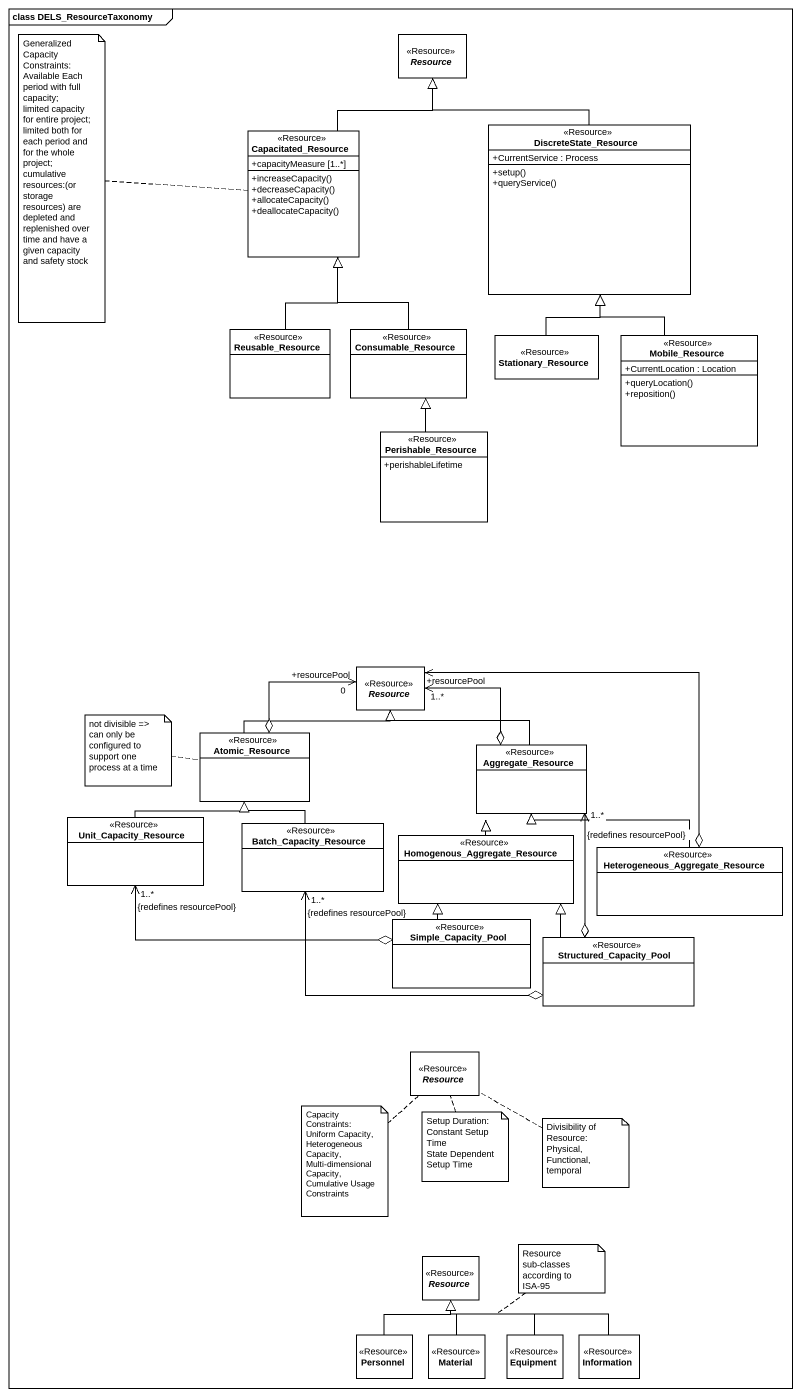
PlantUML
@startuml
mainframe class DELS_ResourceTaxonomy
hide circle
hide empty members
skinparam classAttributeIconSize 0
abstract class Resource <<Resource>>
class Capacitated_Resource <<Resource>> {
  +capacityMeasure [1..*]
  +increaseCapacity()
  +decreaseCapacity()
  +allocateCapacity()
  +deallocateCapacity()
}
class DiscreteState_Resource <<Resource>> {
  +CurrentService : Process
  +setup()
  +queryService()
}
class Reusable_Resource <<Resource>>
class Consumable_Resource <<Resource>>
class Stationary_Resource <<Resource>>
class Mobile_Resource <<Resource>> {
  +CurrentLocation : Location
  +queryLocation()
  +reposition()
}
class Perishable_Resource <<Resource>> {
  +perishableLifetime
}
abstract class "Resource" as Resource_2 <<Resource>>
class Atomic_Resource <<Resource>>
class Aggregate_Resource <<Resource>>
class Unit_Capacity_Resource <<Resource>>
class Batch_Capacity_Resource <<Resource>>
class "Homogenous_Aggregate_Resource" as Homogenous_Aggregate <<Resource>>
class "Heterogeneous_Aggregate_Resource" as Heterogeneous_Aggregate <<Resource>>
class Simple_Capacity_Pool <<Resource>>
class Structured_Capacity_Pool <<Resource>>
abstract class "Resource" as Resource_3 <<Resource>>
abstract class "Resource" as Resource_4 <<Resource>>
class Personnel <<Resource>>
class Material <<Resource>>
class Equipment <<Resource>>
class Information <<Resource>>
Capacitated_Resource -up-|> Resource
DiscreteState_Resource -up-|> Resource
Reusable_Resource -up-|> Capacitated_Resource
Consumable_Resource -up-|> Capacitated_Resource
Stationary_Resource -up-|> DiscreteState_Resource
Mobile_Resource -up-|> DiscreteState_Resource
Perishable_Resource -up-|> Consumable_Resource
Atomic_Resource -right-|> Resource_2
Atomic_Resource o-right-> "0\n+resourcePool" Resource_2
Aggregate_Resource -up-|> Resource_2
Aggregate_Resource o-up-> "1..*\n+resourcePool" Resource_2
Aggregate_Resource "1..*\n{redefines resourcePool}" <--o Structured_Capacity_Pool
Unit_Capacity_Resource -up-|> Atomic_Resource
Unit_Capacity_Resource "1..*\n{redefines resourcePool}" <-right-o Simple_Capacity_Pool
Batch_Capacity_Resource -up-|> Atomic_Resource
Batch_Capacity_Resource "1..*\n{redefines resourcePool}" <-right-o Structured_Capacity_Pool
Homogenous_Aggregate -up-|> Aggregate_Resource
Heterogeneous_Aggregate o-up-> Resource_2
Heterogeneous_Aggregate -up-|> Aggregate_Resource
Simple_Capacity_Pool -up-|> Homogenous_Aggregate
Structured_Capacity_Pool -up-|> Homogenous_Aggregate
Personnel -up-|> Resource_4
Material -up-|> Resource_4
Equipment -up-|> Resource_4
Information -left-|> Resource_4
note left of Capacitated_Resource
  Generalized Capacity Constraints:
  Available Each period with full capacity;
  limited capacity for entire project;
  limited both for each period and for the whole project;
  cumulative resources:(or storage resources) are depleted and replenished over time and have a given capacity and safety stock
end note
note left of Atomic_Resource : not divisible => can only be configured to support one process at a time
note bottom of Resource_3
  Capacity Constraints: Uniform Capacity, Heterogeneous Capacity,
  Multi-dimensional Capacity,
  Cumulative Usage Constraints
end note
note bottom of Resource_3
  Setup Duration:
  Constant Setup Time
  State Dependent Setup Time
end note
note right of Resource_3
  Divisibility of Resource:
  Physical, Functional, temporal
end note
note right of Resource_4 : Resource sub-classes according to ISA-95
@enduml
